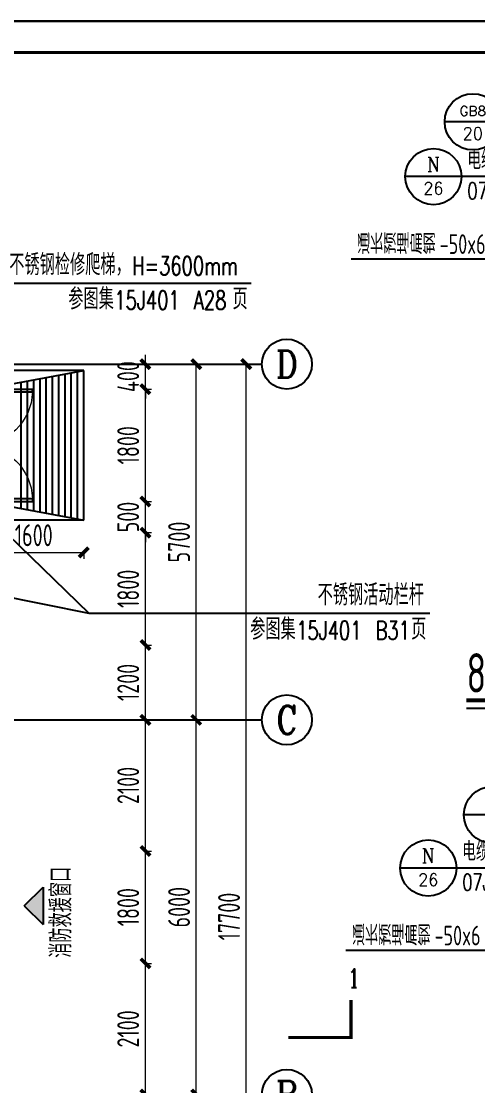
# Model space of a CAD drawing. Header units: millimetres. Extents: x 1742399 to 4898386, y 2481636 to 5226310.
# Drawn here: x 2096988 to 2104292, y 2668980 to 2686032 of the extents above; entities that cross this region are included whole.
import ezdxf
from ezdxf.enums import TextEntityAlignment as Align

# ---------------------------------------------------------------- set-up
doc = ezdxf.new("R2010")
doc.units = ezdxf.units.MM
doc.header["$LTSCALE"] = 1000
doc.linetypes.add('DOTE', pattern=[2.42, 2, -0.2, 0.02, -0.2])
for name, color, linetype in [('AXIS', 3, 'Continuous'), ('AXIS_TEXT', 7, 'Continuous'), ('DIM_ELEV', 3, 'Continuous'), ('DIM_LEAD', 3, 'Continuous'), ('DIM_SYMB', 3, 'Continuous'), ('DOTE', 1, 'DOTE'), ('PUB_DIM', 3, 'Continuous'), ('PUB_TITLE', 4, 'Continuous'), ('STAIR', 2, 'Continuous'), ('WINDOW_TEXT', 7, 'Continuous'), ('YHJ_剖面_梁板', 4, 'Continuous'), ('YHJ_平面_门窗', 3, 'Continuous')]:
    doc.layers.add(name, color=color, linetype=linetype)
doc.styles.add('_TCH_AXIS', font='COMPLEX', dxfattribs={"bigfont": 'GBCBIG'})
doc.styles.add('_TCH_DIM', font='SIMPLEX', dxfattribs={"bigfont": 'GBCBIG'})
doc.styles.add('_TCH_LABEL', font='COMPLEX', dxfattribs={"bigfont": 'GBCBIG'})
doc.styles.add('_TCH_WINDOW', font='SIMPLEX', dxfattribs={"bigfont": 'GBCBIG'})
doc.styles.add('COMPLEX', font='COMPLEX')
doc.styles.add('TSSD_Rein', font='TSSDENG', dxfattribs={"width": 0.7, "bigfont": '@1HZTXT'})
doc.styles.add('TSSD_REIN_T3', font='tssdeng.shx', dxfattribs={"width": 0.7, "bigfont": 'hztxt.shx'})
doc.dimstyles.new('_TCH_ARCH&&100', dxfattribs={"dimtxt": 350, "dimasz": 150, "dimexe": 100, "dimexo": 200, "dimgap": 100, "dimtad": 1, "dimdec": 0, "dimzin": 0, "dimdsep": 46, "dimtxsty": 'TSSD_REIN_T3', "dimblk": 'ARCHTICK', "dimcen": 0.09, "dimclrt": 7, "dimazin": 2, "dimtfac": 1, "dimtdec": 0, "dimtix": 1, "dimtmove": 2, "dimatfit": 3, "dimfxl": 1, "dimfxlon": 1, "dimtolj": 1, "dimtzin": 0, "dimlwd": 18, "dimlwe": 18, "dimarcsym": 0})

# ---------------------------------------------------------------- blocks, each defined once
blk = doc.blocks.new('HAYJZ A3')
blk.add_lwpolyline([(4975, -403417), (46975, -403417), (46975, -433117), (4975, -433117), (4975, -403417)])
at = {"const_width": 50}
blk.add_lwpolyline([(7475, -403917), (46475, -403917), (46475, -432617), (7475, -432617), (7475, -403917)], dxfattribs=at)
at = {"layer": 'PUB_TITLE'}
blk.add_lwpolyline([(4975, -433117), (46975, -433117), (46975, -403417), (4975, -403417)], close=True, dxfattribs=at)
blk = doc.blocks.new('gfddfdcccrtrtyyyhhjiijjgffdddssdgsgsshhuuyy')
at = {"layer": 'PUB_DIM'}
for p, q in [((2256821.7, 2567977.4), (2256521.7, 2567977.4)), ((2256611.4, 2567684.9), (2256311.4, 2567684.9)), ((2257194.1, 2567684.9), (2256611.4, 2567684.9)), ((2256845.1, 2567243.7), (2256022.4, 2567243.7))]:
    blk.add_line(p, q, dxfattribs=at)
at = {"layer": 'PUB_DIM', "const_width": 21}
blk.add_lwpolyline([(2256637.6, 2564887.6), (2258977.9, 2564887.6)], dxfattribs=at)
at = {"layer": 'PUB_DIM'}
blk.add_lwpolyline([(2256637.6, 2564845.6), (2258977.9, 2564845.6)], dxfattribs=at)
for centre in [(2256671.7, 2567977.4), (2256461.4, 2567684.9)]:
    blk.add_circle(centre, 150, dxfattribs=at)
at = {"layer": 'PUB_DIM', "color": 7, "style": '_TCH_LABEL'}
for s, height, p, p2 in [('GB8', 50.44, (2256600.9, 2568010.1), (2256742.6, 2568010.1)), ('20', 65.9, (2256618.4, 2567881.8), (2256725.1, 2567881.8)), ('N', 75.7, (2256427.1, 2567713), (2256495.6, 2567713)), ('26', 65.9, (2256408, 2567589.3), (2256514.7, 2567589.3))]:
    blk.add_text(s, height=height, dxfattribs=at).set_placement(p, p2, align=Align.FIT)
at = {"layer": 'PUB_DIM', "color": 7, "style": '_TCH_DIM'}
blk.add_text('电缆沟节点', height=101.28, dxfattribs=at).set_placement((2256642.9, 2567723.1))
at = {"layer": 'PUB_DIM', "color": 7}
for s, height, style, width, p in [('07J912-1', 89.25, '_TCH_DIM', 0.705882, (2256642.9, 2567564.1)), ('通长预埋扁钢', 105, 'TSSD_Rein', 0.7, (2256053.9, 2567271.9)), ('-50x6', 105, 'TSSD_Rein', 0.7, (2256494.9, 2567271.9)), ('800*700', 210, 'TSSD_Rein', 0.7, (2256637.6, 2564929.6))]:
    blk.add_text(s, height=height, dxfattribs=dict(at, style=style, width=width)).set_placement(p)
blk = doc.blocks.new('arestdfvcccttytyuyuytyfgddfgdgfdfs')
at = {"layer": 'PUB_DIM'}
for p, q in [((2256900.9, 2567968.9), (2256600.9, 2567968.9)), ((2256561.4, 2567684.9), (2256261.4, 2567684.9)), ((2257144.1, 2567684.9), (2256561.4, 2567684.9)), ((2256795.1, 2567243.7), (2255972.4, 2567243.7))]:
    blk.add_line(p, q, dxfattribs=at)
for centre in [(2256750.9, 2567968.9), (2256411.4, 2567684.9)]:
    blk.add_circle(centre, 150, dxfattribs=at)
at = {"layer": 'PUB_DIM', "color": 7, "style": '_TCH_DIM'}
blk.add_text('电缆沟节点', height=101.28, dxfattribs=at).set_placement((2256592.9, 2567723.1))
at = {"layer": 'PUB_DIM', "color": 7, "style": '_TCH_LABEL'}
for s, height, p, p2 in [('N', 75.7, (2256377.1, 2567713), (2256445.6, 2567713)), ('26', 65.9, (2256358, 2567589.3), (2256464.7, 2567589.3))]:
    blk.add_text(s, height=height, dxfattribs=at).set_placement(p, p2, align=Align.FIT)
at = {"layer": 'PUB_DIM', "color": 7}
for s, height, style, width, p in [('07J912-1', 89.25, '_TCH_DIM', 0.705882, (2256592.9, 2567564.1)), ('通长预埋扁钢', 105, 'TSSD_Rein', 0.7, (2256003.9, 2567271.9)), ('-50x6', 105, 'TSSD_Rein', 0.7, (2256444.9, 2567271.9))]:
    blk.add_text(s, height=height, dxfattribs=dict(at, style=style, width=width)).set_placement(p)
blk = doc.blocks.new('$DorLib2D$00000002')
for p, q in [((-0.5, 0), (-0.5, 0.4875)), ((-0.475, 0.4875), (-0.5, 0.4875)), ((-0.475, 0), (-0.475, 0.4875)), ((0.475, 0), (0.475, 0.4875)), ((0.475, 0.4875), (0.5, 0.4875)), ((0.5, 0), (0.5, 0.4875)), ((-0.5, 0), (-0.475, 0)), ((0.5, 0), (0.475, 0))]:
    blk.add_line(p, q)
at = {"lineweight": 13}
for centre, start, end in [((-0.4875, 0), 0, 88.53072), ((0.4875, 0), 91.46928, 180)]:
    blk.add_arc(centre, 0.4875, start, end, dxfattribs=at)
blk = doc.blocks.new('_AXISO')
blk.add_circle((0, 0), 0.5)
at = {"layer": 'AXIS_TEXT', "style": 'COMPLEX', "width": 1.041667}
blk.add_attdef('A', text='', height=0.56, dxfattribs=at).set_placement((-0.25, -0.28), (0.25, -0.28), align=Align.FIT)
blk = doc.blocks.new('_ArchTick')
at = {"color": 0, "linetype": 'ByBlock', "const_width": 0.4}
blk.add_lwpolyline([(-0.5, -0.5), (0.5, 0.5)], dxfattribs=at)
blk = doc.blocks.new('*D134')
at = {"layer": 'AXIS', "color": 0, "lineweight": 18, "transparency": 16777216}
for p, q in [((2100587, 2680540), (2100688, 2680540)), ((2100588, 2662840), (2100588, 2680540)), ((2100587, 2662840), (2100688, 2662840))]:
    blk.add_line(p, q, dxfattribs=at)
at = {"layer": 'Defpoints', "color": 0, "transparency": 16777216}
for p in [(2097288, 2680540), (2100588, 2680540), (2097288, 2662840)]:
    blk.add_point(p, dxfattribs=at)
at = {"layer": 'AXIS', "color": 0, "lineweight": 18, "transparency": 16777216, "xscale": 150, "yscale": 150, "zscale": 150}
for p, rotation in [((2100588, 2680540), 90), ((2100588, 2662840), 270)]:
    blk.add_blockref('_ArchTick', p, dxfattribs=dict(at, rotation=rotation))
at = {"layer": 'AXIS', "color": 7, "transparency": 16777216, "insert": (2100313, 2671690), "char_height": 350, "attachment_point": 5, "rotation": 90, "style": 'TSSD_REIN_T3'}
blk.add_mtext('\\A1;17700', dxfattribs=at)
blk = doc.blocks.new('*D136')
at = {"layer": 'AXIS', "color": 0, "lineweight": 18, "transparency": 16777216}
for p, q in [((2099787, 2674840), (2099888, 2674840)), ((2099788, 2668840), (2099788, 2674840)), ((2099787, 2668840), (2099888, 2668840))]:
    blk.add_line(p, q, dxfattribs=at)
at = {"layer": 'Defpoints', "color": 0, "transparency": 16777216}
for p in [(2097288, 2674840), (2099788, 2674840), (2097288, 2668840)]:
    blk.add_point(p, dxfattribs=at)
at = {"layer": 'AXIS', "color": 0, "lineweight": 18, "transparency": 16777216, "xscale": 150, "yscale": 150, "zscale": 150}
for p, rotation in [((2099788, 2674840), 90), ((2099788, 2668840), 270)]:
    blk.add_blockref('_ArchTick', p, dxfattribs=dict(at, rotation=rotation))
at = {"layer": 'AXIS', "color": 7, "transparency": 16777216, "insert": (2099513, 2671840), "char_height": 350, "attachment_point": 5, "rotation": 90, "style": 'TSSD_REIN_T3'}
blk.add_mtext('\\A1;6000', dxfattribs=at)
blk = doc.blocks.new('*D137')
at = {"layer": 'AXIS', "color": 0, "lineweight": 18, "transparency": 16777216}
for p, q in [((2099787, 2680540), (2099888, 2680540)), ((2099788, 2674840), (2099788, 2680540)), ((2099787, 2674840), (2099888, 2674840))]:
    blk.add_line(p, q, dxfattribs=at)
at = {"layer": 'Defpoints', "color": 0, "transparency": 16777216}
for p in [(2097288, 2680540), (2099788, 2680540), (2097288, 2674840)]:
    blk.add_point(p, dxfattribs=at)
at = {"layer": 'AXIS', "color": 0, "lineweight": 18, "transparency": 16777216, "xscale": 150, "yscale": 150, "zscale": 150}
for p, rotation in [((2099788, 2680540), 90), ((2099788, 2674840), 270)]:
    blk.add_blockref('_ArchTick', p, dxfattribs=dict(at, rotation=rotation))
at = {"layer": 'AXIS', "color": 7, "transparency": 16777216, "insert": (2099513, 2677690), "char_height": 350, "attachment_point": 5, "rotation": 90, "style": 'TSSD_REIN_T3'}
blk.add_mtext('\\A1;5700', dxfattribs=at)
blk = doc.blocks.new('*D153')
at = {"layer": 'Defpoints', "color": 0, "transparency": 16777216}
for p in [(2097288, 2670940), (2098974, 2670940), (2097288, 2668840)]:
    blk.add_point(p, dxfattribs=at)
at = {"layer": 'PUB_DIM', "color": 0, "lineweight": 18, "transparency": 16777216}
for p, q in [((2098973, 2670940), (2099074, 2670940)), ((2098974, 2668840), (2098974, 2670940)), ((2098973, 2668840), (2099074, 2668840))]:
    blk.add_line(p, q, dxfattribs=at)
at = {"layer": 'PUB_DIM', "color": 0, "lineweight": 18, "transparency": 16777216, "xscale": 150, "yscale": 150, "zscale": 150}
for p, rotation in [((2098974, 2670940), 90), ((2098974, 2668840), 270)]:
    blk.add_blockref('_ArchTick', p, dxfattribs=dict(at, rotation=rotation))
at = {"layer": 'PUB_DIM', "color": 7, "transparency": 16777216, "insert": (2098699, 2669890), "char_height": 350, "attachment_point": 5, "rotation": 90, "style": 'TSSD_REIN_T3'}
blk.add_mtext('\\A1;2100', dxfattribs=at)
blk = doc.blocks.new('*D154')
at = {"layer": 'Defpoints', "color": 0, "transparency": 16777216}
for p in [(2097288, 2672740), (2098974, 2672740), (2097288, 2670940)]:
    blk.add_point(p, dxfattribs=at)
at = {"layer": 'PUB_DIM', "color": 0, "lineweight": 18, "transparency": 16777216}
for p, q in [((2098973, 2672740), (2099074, 2672740)), ((2098974, 2670940), (2098974, 2672740)), ((2098973, 2670940), (2099074, 2670940))]:
    blk.add_line(p, q, dxfattribs=at)
at = {"layer": 'PUB_DIM', "color": 0, "lineweight": 18, "transparency": 16777216, "xscale": 150, "yscale": 150, "zscale": 150}
for p, rotation in [((2098974, 2672740), 90), ((2098974, 2670940), 270)]:
    blk.add_blockref('_ArchTick', p, dxfattribs=dict(at, rotation=rotation))
at = {"layer": 'PUB_DIM', "color": 7, "transparency": 16777216, "insert": (2098699, 2671840), "char_height": 350, "attachment_point": 5, "rotation": 90, "style": 'TSSD_REIN_T3'}
blk.add_mtext('\\A1;1800', dxfattribs=at)
blk = doc.blocks.new('*D155')
at = {"layer": 'Defpoints', "color": 0, "transparency": 16777216}
for p in [(2097288, 2674840), (2098974, 2674840), (2097288, 2672740)]:
    blk.add_point(p, dxfattribs=at)
at = {"layer": 'PUB_DIM', "color": 0, "lineweight": 18, "transparency": 16777216}
for p, q in [((2098973, 2674840), (2099074, 2674840)), ((2098974, 2672740), (2098974, 2674840)), ((2098973, 2672740), (2099074, 2672740))]:
    blk.add_line(p, q, dxfattribs=at)
at = {"layer": 'PUB_DIM', "color": 0, "lineweight": 18, "transparency": 16777216, "xscale": 150, "yscale": 150, "zscale": 150}
for p, rotation in [((2098974, 2674840), 90), ((2098974, 2672740), 270)]:
    blk.add_blockref('_ArchTick', p, dxfattribs=dict(at, rotation=rotation))
at = {"layer": 'PUB_DIM', "color": 7, "transparency": 16777216, "insert": (2098699, 2673790), "char_height": 350, "attachment_point": 5, "rotation": 90, "style": 'TSSD_REIN_T3'}
blk.add_mtext('\\A1;2100', dxfattribs=at)
blk = doc.blocks.new('*D156')
at = {"layer": 'Defpoints', "color": 0, "transparency": 16777216}
for p in [(2097288, 2676040), (2098974, 2676040), (2097288, 2674840)]:
    blk.add_point(p, dxfattribs=at)
at = {"layer": 'PUB_DIM', "color": 0, "lineweight": 18, "transparency": 16777216}
for p, q in [((2098973, 2676040), (2099074, 2676040)), ((2098974, 2674840), (2098974, 2676040)), ((2098973, 2674840), (2099074, 2674840))]:
    blk.add_line(p, q, dxfattribs=at)
at = {"layer": 'PUB_DIM', "color": 0, "lineweight": 18, "transparency": 16777216, "xscale": 150, "yscale": 150, "zscale": 150}
for p, rotation in [((2098974, 2676040), 90), ((2098974, 2674840), 270)]:
    blk.add_blockref('_ArchTick', p, dxfattribs=dict(at, rotation=rotation))
at = {"layer": 'PUB_DIM', "color": 7, "transparency": 16777216, "insert": (2098699, 2675440), "char_height": 350, "attachment_point": 5, "rotation": 90, "style": 'TSSD_REIN_T3'}
blk.add_mtext('\\A1;1200', dxfattribs=at)
blk = doc.blocks.new('*D157')
at = {"layer": 'Defpoints', "color": 0, "transparency": 16777216}
for p in [(2097288, 2677840), (2098974, 2677840), (2097288, 2676040)]:
    blk.add_point(p, dxfattribs=at)
at = {"layer": 'PUB_DIM', "color": 0, "lineweight": 18, "transparency": 16777216}
for p, q in [((2098973, 2677840), (2099074, 2677840)), ((2098974, 2676040), (2098974, 2677840)), ((2098973, 2676040), (2099074, 2676040))]:
    blk.add_line(p, q, dxfattribs=at)
at = {"layer": 'PUB_DIM', "color": 0, "lineweight": 18, "transparency": 16777216, "xscale": 150, "yscale": 150, "zscale": 150}
for p, rotation in [((2098974, 2677840), 90), ((2098974, 2676040), 270)]:
    blk.add_blockref('_ArchTick', p, dxfattribs=dict(at, rotation=rotation))
at = {"layer": 'PUB_DIM', "color": 7, "transparency": 16777216, "insert": (2098699, 2676940), "char_height": 350, "attachment_point": 5, "rotation": 90, "style": 'TSSD_REIN_T3'}
blk.add_mtext('\\A1;1800', dxfattribs=at)
blk = doc.blocks.new('*D158')
at = {"layer": 'Defpoints', "color": 0, "transparency": 16777216}
for p in [(2097288, 2678340), (2098974, 2678340), (2097288, 2677840)]:
    blk.add_point(p, dxfattribs=at)
at = {"layer": 'PUB_DIM', "color": 0, "lineweight": 18, "transparency": 16777216}
for p, q in [((2098974, 2678340), (2098974, 2678490)), ((2098973, 2678340), (2099074, 2678340)), ((2098974, 2677840), (2098974, 2678340)), ((2098973, 2677840), (2099074, 2677840)), ((2098974, 2677840), (2098974, 2677690))]:
    blk.add_line(p, q, dxfattribs=at)
at = {"layer": 'PUB_DIM', "color": 0, "lineweight": 18, "transparency": 16777216, "xscale": 150, "yscale": 150, "zscale": 150}
for p, rotation in [((2098974, 2678340), 270), ((2098974, 2677840), 90)]:
    blk.add_blockref('_ArchTick', p, dxfattribs=dict(at, rotation=rotation))
at = {"layer": 'PUB_DIM', "color": 7, "transparency": 16777216, "insert": (2098699, 2678090), "char_height": 350, "attachment_point": 5, "rotation": 90, "style": 'TSSD_REIN_T3'}
blk.add_mtext('\\A1;500', dxfattribs=at)
blk = doc.blocks.new('*D159')
at = {"layer": 'Defpoints', "color": 0, "transparency": 16777216}
for p in [(2097288, 2680140), (2098974, 2680140), (2097288, 2678340)]:
    blk.add_point(p, dxfattribs=at)
at = {"layer": 'PUB_DIM', "color": 0, "lineweight": 18, "transparency": 16777216}
for p, q in [((2098973, 2680140), (2099074, 2680140)), ((2098974, 2678340), (2098974, 2680140)), ((2098973, 2678340), (2099074, 2678340))]:
    blk.add_line(p, q, dxfattribs=at)
at = {"layer": 'PUB_DIM', "color": 0, "lineweight": 18, "transparency": 16777216, "xscale": 150, "yscale": 150, "zscale": 150}
for p, rotation in [((2098974, 2680140), 90), ((2098974, 2678340), 270)]:
    blk.add_blockref('_ArchTick', p, dxfattribs=dict(at, rotation=rotation))
at = {"layer": 'PUB_DIM', "color": 7, "transparency": 16777216, "insert": (2098699, 2679240), "char_height": 350, "attachment_point": 5, "rotation": 90, "style": 'TSSD_REIN_T3'}
blk.add_mtext('\\A1;1800', dxfattribs=at)
blk = doc.blocks.new('*D160')
at = {"layer": 'Defpoints', "color": 0, "transparency": 16777216}
for p in [(2097288, 2680540), (2098974, 2680540), (2097288, 2680140)]:
    blk.add_point(p, dxfattribs=at)
at = {"layer": 'PUB_DIM', "color": 0, "lineweight": 18, "transparency": 16777216}
for p, q in [((2098974, 2680540), (2098974, 2680690)), ((2098973, 2680540), (2099074, 2680540)), ((2098974, 2680140), (2098974, 2680540)), ((2098973, 2680140), (2099074, 2680140)), ((2098974, 2680140), (2098974, 2679990))]:
    blk.add_line(p, q, dxfattribs=at)
at = {"layer": 'PUB_DIM', "color": 0, "lineweight": 18, "transparency": 16777216, "xscale": 150, "yscale": 150, "zscale": 150}
for p, rotation in [((2098974, 2680540), 270), ((2098974, 2680140), 90)]:
    blk.add_blockref('_ArchTick', p, dxfattribs=dict(at, rotation=rotation))
at = {"layer": 'PUB_DIM', "color": 7, "transparency": 16777216, "insert": (2098699, 2680340), "char_height": 350, "attachment_point": 5, "rotation": 90, "style": 'TSSD_REIN_T3'}
blk.add_mtext('\\A1;400', dxfattribs=at)
blk = doc.blocks.new('*D426')
at = {"layer": 'Defpoints', "color": 0, "transparency": 16777216}
for p in [(2096388, 2678040), (2097988, 2678040), (2097988, 2677523)]:
    blk.add_point(p, dxfattribs=at)
at = {"layer": 'PUB_DIM', "color": 0, "lineweight": 18, "transparency": 16777216}
for p, q in [((2096388, 2677524), (2096388, 2677423)), ((2096388, 2677523), (2097988, 2677523)), ((2097988, 2677524), (2097988, 2677423))]:
    blk.add_line(p, q, dxfattribs=at)
at = {"layer": 'PUB_DIM', "color": 0, "lineweight": 18, "transparency": 16777216, "xscale": 150, "yscale": 150, "zscale": 150, "rotation": 180}
blk.add_blockref('_ArchTick', (2096388, 2677523), dxfattribs=at)
at = {"layer": 'PUB_DIM', "color": 0, "lineweight": 18, "transparency": 16777216, "xscale": 150, "yscale": 150, "zscale": 150}
blk.add_blockref('_ArchTick', (2097988, 2677523), dxfattribs=at)
at = {"layer": 'PUB_DIM', "color": 7, "transparency": 16777216, "insert": (2097188, 2677798), "char_height": 350, "attachment_point": 5, "style": 'TSSD_REIN_T3'}
blk.add_mtext('\\A1;1600', dxfattribs=at)

msp = doc.modelspace()

# ---------------------------------------------------------------- hatches: boundary and pattern name
at = {"layer": 'DIM_ELEV'}
msp.add_hatch(color=1, dxfattribs=at).paths.add_polyline_path([(2097035.7, 2671862.2), (2097335.7, 2672162.2), (2097335.7, 2671562.2)])

# ---------------------------------------------------------------- linework, layer by layer
at = {"layer": 'AXIS'}
for p, q in [((2097288.5, 2680540), (2100838.5, 2680540)), ((2097288.5, 2674840), (2100838.5, 2674840))]:
    msp.add_line(p, q, dxfattribs=at)
at = {"layer": 'DIM_ELEV', "color": 1}
for p, q in [((2097035.7, 2671862.2), (2097335.7, 2672162.2)), ((2097335.7, 2672162.2), (2097335.7, 2671562.2)), ((2097035.7, 2671862.2), (2097335.7, 2671562.2))]:
    msp.add_line(p, q, dxfattribs=at)
at = {"layer": 'DIM_LEAD'}
for p, q in [((2096781.9, 2681837.7), (2100666.6, 2681837.7)), ((2094782.6, 2679742.6), (2098067.6, 2676548.4)), ((2094743.3, 2677227.5), (2098067.6, 2676548.4)), ((2098067.6, 2676548.4), (2103526.2, 2676548.4))]:
    msp.add_line(p, q, dxfattribs=at)
at = {"layer": 'DIM_SYMB', "const_width": 50}
msp.add_lwpolyline([(2101264.2, 2669751.9), (2102264.2, 2669751.9), (2102264.2, 2670351.9)], dxfattribs=at)
at = {"layer": 'DOTE'}
for p, q in [((2088488.5, 2680540), (2097288.5, 2680540)), ((2088888.5, 2674840), (2097688.5, 2674840))]:
    msp.add_line(p, q, dxfattribs=at)
at = {"layer": 'STAIR'}
for p, q in [((2097988.5, 2680440), (2096388.5, 2680440)), ((2096388.5, 2680140), (2097988.5, 2680440)), ((2097988.5, 2678040), (2097988.5, 2680440)), ((2097088.5, 2678208.8), (2097088.5, 2680271.3)), ((2097188.5, 2678190), (2097188.5, 2680290)), ((2097288.5, 2678171.3), (2097288.5, 2680308.8)), ((2097388.5, 2678152.5), (2097388.5, 2680327.5)), ((2097488.5, 2678133.8), (2097488.5, 2680346.3)), ((2097588.5, 2678115), (2097588.5, 2680365)), ((2097688.5, 2678096.3), (2097688.5, 2680383.8)), ((2097788.5, 2678077.5), (2097788.5, 2680402.5)), ((2097888.5, 2678058.8), (2097888.5, 2680421.3)), ((2096988.5, 2678227.5), (2096988.5, 2680252.5)), ((2096388.5, 2678340), (2097988.5, 2678040)), ((2097988.5, 2678040), (2096388.5, 2678040))]:
    msp.add_line(p, q, dxfattribs=at)

# ---------------------------------------------------------------- block references
msp.add_blockref('HAYJZ A3', (2070308.5, 3089449))
at = {"layer": 'AXIS'}
ref = msp.add_blockref('_AXISO', (2101238.5, 2680540), dxfattribs=dict(at, xscale=800, yscale=800, zscale=800))
ref.add_attrib('A', 'D', dxfattribs={"layer": 'AXIS_TEXT', "height": 435.3, "style": '_TCH_AXIS'}).set_placement((2101062.3, 2680322.4), (2101414.6, 2680322.4), align=Align.FIT)
ref = msp.add_blockref('_AXISO', (2101238.5, 2674840), dxfattribs=dict(at, xscale=800, yscale=800, zscale=800))
ref.add_attrib('A', 'C', dxfattribs={"layer": 'AXIS_TEXT', "height": 455.7, "style": '_TCH_AXIS'}).set_placement((2101075.7, 2674612.2), (2101401.2, 2674612.2), align=Align.FIT)
ref = msp.add_blockref('_AXISO', (2101238.5, 2668840), dxfattribs=dict(at, xscale=800, yscale=800, zscale=800))
ref.add_attrib('A', 'B', dxfattribs={"layer": 'AXIS_TEXT', "height": 435.3, "style": '_TCH_AXIS'}).set_placement((2101062.3, 2668622.4), (2101414.6, 2668622.4), align=Align.FIT)
at = {"layer": 'YHJ_剖面_梁板', "xscale": 3, "yscale": 3, "zscale": 3}
for name, p in [('gfddfdcccrtrtyyyhhjiijjgffdddssdgsgsshhuuyy', (-4665801.1, -5019510.6)), ('arestdfvcccttytyuyuytyfgddfgdgfdfs', (-4665732.9, -5030587.3))]:
    msp.add_blockref(name, p, dxfattribs=at)
at = {"layer": 'YHJ_平面_门窗'}
ref = msp.add_blockref('$DorLib2D$00000002', (2096288.5, 2679240), dxfattribs=dict(at, xscale=-1800, yscale=1800, zscale=-1800, rotation=270))
ref.add_attrib('A', 'M1824', (2096062.2, 2678765), dxfattribs={"layer": 'WINDOW_TEXT', "height": 297.5, "rotation": 90, "style": '_TCH_WINDOW', "width": 0.705882})

# ---------------------------------------------------------------- texts
at = {"layer": 'DIM_ELEV', "color": 7, "style": '_TCH_DIM'}
msp.add_text('消防救援窗口', height=337.59, rotation=90, dxfattribs=at).set_placement((2097790.7, 2671028.9))
at = {"layer": 'DIM_LEAD', "color": 7, "style": '_TCH_DIM'}
for s, height, p in [('不锈钢检修爬梯，', 337.59, (2096795.7, 2681965)), ('参图集', 337.59, (2097740.8, 2681416.2)), ('页', 337.6, (2100368, 2681416.2)), ('不锈钢活动栏杆', 337.59, (2101730.7, 2676675.7)), ('参图集', 337.59, (2100650.3, 2676126.9)), ('页', 337.6, (2103227.5, 2676126.9))]:
    msp.add_text(s, height=height, dxfattribs=at).set_placement(p)
at = {"layer": 'DIM_LEAD', "color": 7, "style": '_TCH_DIM', "width": 0.705882}
for s, p in [('H=3600mm', (2098761.6, 2681965)), ('15J401', (2098478, 2681416.2)), ('A28', (2099748, 2681416.2)), ('15J401', (2101387.5, 2676126.9)), ('B31', (2102657.5, 2676126.9))]:
    msp.add_text(s, height=297.5, dxfattribs=at).set_placement(p)
at = {"layer": 'DIM_SYMB', "color": 7, "style": '_TCH_LABEL', "width": 0.705882}
msp.add_text('1', height=297.5, dxfattribs=at).set_placement((2102219.2, 2670553.1))

# ---------------------------------------------------------------- dimensions: what is measured, and where the dimension line sits
at = {"layer": 'AXIS'}
for p1, p2, distance, picture, middle in [((2097288.5, 2662840), (2097288.5, 2680540), -3300, '*D134', (2100313.5, 2671690)), ((2097288.5, 2674840), (2097288.5, 2680540), -2500, '*D137', (2099513.5, 2677690)), ((2097288.5, 2668840), (2097288.5, 2674840), -2500, '*D136', (2099513.5, 2671840))]:
    dim = msp.add_aligned_dim(p1=p1, p2=p2, distance=distance, dimstyle='_TCH_ARCH&&100', dxfattribs=at)
    dim.commit()
    dim.dimension.update_dxf_attribs({"geometry": picture, "text_midpoint": middle})
at = {"layer": 'PUB_DIM'}
for p1, p2, distance, picture, middle in [((2097288.5, 2680140), (2097288.5, 2680540), -1685.1, '*D160', (2098698.5, 2680340)), ((2097288.5, 2678340), (2097288.5, 2680140), -1685.1, '*D159', (2098698.5, 2679240)), ((2097288.5, 2677840), (2097288.5, 2678340), -1685.1, '*D158', (2098698.5, 2678090)), ((2096388.5, 2678040), (2097988.5, 2678040), -517, '*D426', (2097188.5, 2677798)), ((2097288.5, 2676040), (2097288.5, 2677840), -1685.1, '*D157', (2098698.5, 2676940)), ((2097288.5, 2674840), (2097288.5, 2676040), -1685.1, '*D156', (2098698.5, 2675440)), ((2097288.5, 2672740), (2097288.5, 2674840), -1685.1, '*D155', (2098698.5, 2673790)), ((2097288.5, 2670940), (2097288.5, 2672740), -1685.1, '*D154', (2098698.5, 2671840)), ((2097288.5, 2668840), (2097288.5, 2670940), -1685.1, '*D153', (2098698.5, 2669890))]:
    dim = msp.add_aligned_dim(p1=p1, p2=p2, distance=distance, dimstyle='_TCH_ARCH&&100', dxfattribs=at)
    dim.commit()
    dim.dimension.update_dxf_attribs({"geometry": picture, "text_midpoint": middle})

doc.saveas('drawing.dxf')
